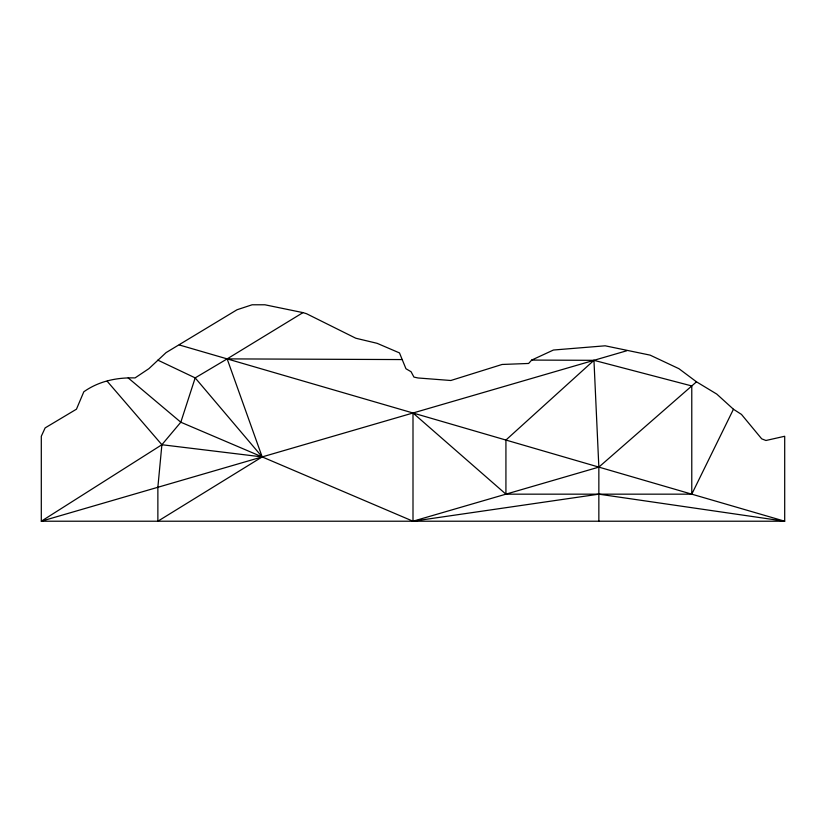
<?xml version="1.0" encoding="UTF-8"?>
<svg xmlns="http://www.w3.org/2000/svg" width="826" height="826" viewBox="0 0 826 826"><rect width="100%" height="100%" fill="white"/><g stroke="black" fill="none" stroke-linecap="round" stroke-linejoin="round"><path stroke-width="1.24" d="M402.2 359.568L227.15 358.887L195.184 377.885L180.811 422.22L161.886 444.729L157.869 487.278L157.869 521.216L262.172 456.912L227.15 358.887L302.977 312.62L306.508 313.704L355.8 338.226L377.131 343.327L399.485 352.919L405.958 368.747L411.069 371.731L413.95 377.1L418.049 377.978L450.82 380.497L502.105 364.462L528.619 363.461L531.696 360.074L553.43 350.028L605.169 345.805L650.103 355.128L678.92 368.685L696.494 381.829L716.762 394.085L733.447 409.242L741.459 414.404L761.696 438.833L765.929 440.495L784.7 436.262L784.7 521.216L41.3 521.216L41.3 436.262L45.141 427.899L76.457 409.19L83.808 391.792C98.81 381.147 116.858 377.358 135.041 377.916L148.917 368.644L166.088 352.599L237.041 309.75L252.116 304.784L264.898 304.784L302.977 312.62M179.294 344.958L784.7 521.216L598.85 494.165L413 521.216L413 413L505.925 494.165L691.775 494.165L733.447 409.242M696.494 381.829L598.85 467.113L413 521.216L180.811 422.22L128.185 377.916M157.828 360.136L195.184 377.885L262.172 456.912L161.886 444.729L41.3 521.216L626.769 350.761M531.696 360.074L593.956 360.322L691.775 385.949L691.775 494.165M107.184 381.24L161.886 444.729M598.85 521.216L598.85 467.113L593.956 360.322L505.925 440.051L505.925 494.165"/></g></svg>
